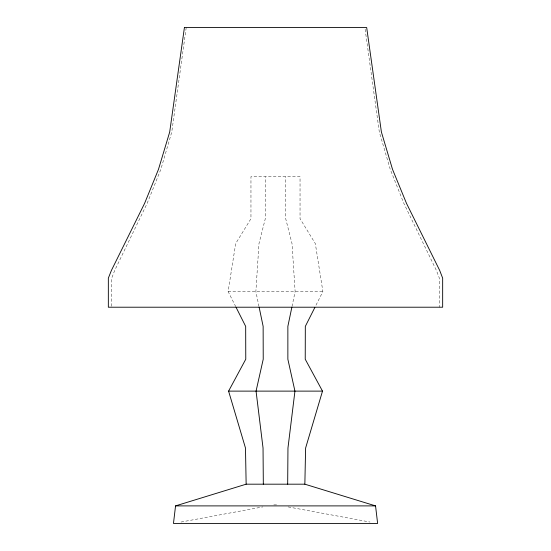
<?xml version="1.0" encoding="UTF-8"?>
<svg xmlns="http://www.w3.org/2000/svg" width="551" height="551" viewBox="0 0 551 551"><rect width="100%" height="100%" fill="white"/><g stroke="black" fill="none" stroke-linecap="round" stroke-linejoin="round"><path stroke-width="0.41" stroke-dasharray="2.75 2.07" d="M186.21 27.55L171.767 132.033L160.823 169.412L147.138 203.388L114.76 270.307L111.743 278.145L111.743 306.356M235.752 306.687L228.121 291.548L235.67 243.597L250.96 218.678L250.96 176.678L300.04 176.678L300.04 218.678L315.33 243.597L322.879 291.548L315.248 306.687M292.016 306.473L295.129 291.548L292.016 243.597L285.693 218.678L285.693 176.678M181.059 522.045L262.855 506.913M273.813 504.888L277.187 504.888M228.121 291.548L322.879 291.548M288.159 506.913L370.031 522.045M258.984 306.473L255.871 291.548L258.984 243.597L265.306 218.678L265.306 176.678M365.12 29.251L379.322 132.033L390.273 169.412L403.862 203.388L436.33 270.307L439.354 278.145L439.354 307.21"/><path stroke-width="0.83" d="M287.677 484.184L287.959 448.039L294.943 391.12L287.863 359.218L287.863 326.371L291.844 307.3M304.855 484.184L246.145 484.184L175.549 505.894L173.469 523.45L377.628 523.45L375.548 505.894L304.855 484.184L305.612 448.039L322.507 391.12L305.233 359.218L305.323 326.371L314.869 307.444M246.145 484.184L245.484 448.039L228.589 391.12L245.767 359.218L245.677 326.371L236.131 307.444M228.589 391.12L322.507 391.12M175.549 505.894L375.548 505.894M259.156 307.3L263.137 326.371L263.226 359.218L256.057 391.12L263.041 448.039L263.323 484.184M184.42 27.55L169.694 132.033L158.461 169.412L144.589 203.388L111.46 270.307L108.34 278.145L108.34 307.21L442.66 307.21L442.66 278.145L439.636 270.307L406.507 203.388L392.539 169.412L381.402 132.033L366.677 27.55L184.42 27.55"/></g></svg>
